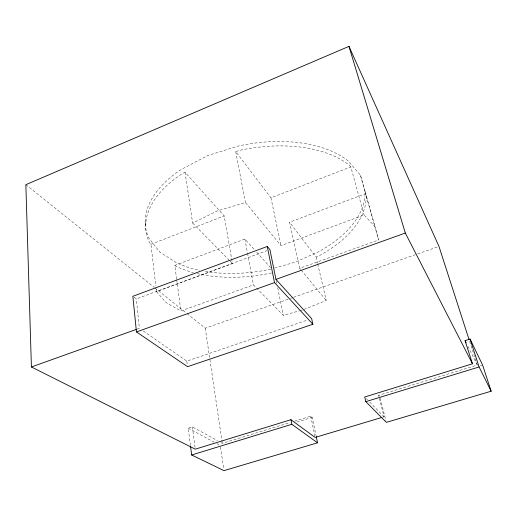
<?xml version="1.0" encoding="UTF-8"?>
<svg xmlns="http://www.w3.org/2000/svg" width="517" height="517" viewBox="0 0 517 517"><rect width="100%" height="100%" fill="white"/><g stroke="black" fill="none" stroke-linecap="round" stroke-linejoin="round"><path stroke-width="0.39" stroke-dasharray="2.58 1.94" d="M156.237 289.21L156.522 291.62L232.463 263.58L224.178 215.932L185.021 172.258L181.81 173.932A111.698 63.261 -11.1 0 0 149.568 242.583L150.919 244.289L155.856 286.004M185.021 172.258L192.647 223.04L217.121 211.001L245.446 202.502L281.028 245.646L364.065 214.988L374.928 226.601L378.664 239.953L299.711 268.304L289.559 222.239L365.629 193.623L366.165 195.536A111.698 63.261 -11.1 0 1 318.911 255.85L316.113 257.091L289.559 222.239M317.748 264.064L326.259 300.493L303.337 309.754M150.919 244.289L224.178 215.932M350.81 166.907L349.253 165.123A111.698 63.261 -11.1 0 0 239.507 150.389L235.707 151.565L270.953 197.824L350.81 166.907L364.065 214.988M176.614 278.999L174.804 265.408L244.896 239.041L254.597 249.86M134 297.172L136.32 298.904L266.901 250.68M156.522 291.62L166.112 302.607L180.872 310.969L253.427 284.919L283.277 315.318L299.479 310.827M137.089 329.122L139.37 328.308L136.32 298.904M187.012 313.586L205.268 328.185L289.766 298.626M290.528 298.361L292.809 297.559M293.572 297.294L416.896 254.151M417.658 253.886L438.209 246.693M143.325 331.042L186.799 361.112L307.835 319.913M190.443 445.531L188.227 428.186L192.363 426.88L217.444 440.658M220.933 442.578L222.323 443.34L289.998 422.557M294.612 421.142L310.762 416.185L312.255 417.361L316.1 435.876M382.535 417.258L384.066 416.799L378.631 395.343L477.275 365.054L469.61 341.33M296.932 422.059L312.255 417.361M480.338 365.842L482.639 365.138M274.533 268.071L295.388 262.1L318.007 252.031A111.362 63.585 -11.1 0 0 365.021 191.484L360.485 175.269L348.096 160.91A111.362 63.585 -11.1 0 0 238.641 145.949L207.731 155.559L181.157 169.498A111.362 63.585 -11.1 0 0 149.083 238.421L159.85 252.122L176.213 262.662A111.362 63.585 -11.1 0 0 199.782 270.372M300.248 310.614L302.568 309.967M188.227 428.186L214.025 442.151M216.81 443.657L219.602 445.169M174.804 265.408L176.749 266.656A111.698 63.261 -11.1 0 0 193.332 272.614M25.85 184.692L154.273 287.4M154.906 287.904L186.378 313.082M192.647 223.04L229.658 260.723M230.22 261.292L232.463 263.58M366.359 398.691L367.464 399.822M369.681 402.084L384.066 416.799M378.631 395.343L379.433 396.209M256.749 252.264L270.759 267.89M299.711 268.304L300.732 269.538M301.243 270.158L326.259 300.493M467.943 346.384L477.275 365.054M360.485 175.269L374.928 226.601M365.021 191.484L378.664 239.953M380.228 398.206L385.96 420.806M316.113 257.091L317.567 263.289M270.953 197.824L281.028 245.646M310.762 416.185L314.834 435.857M276.285 280.744L276.918 283.885M277.713 287.814L283.277 315.318M235.707 151.565L245.446 202.502M244.896 239.041L247.397 252.49M247.546 253.278L253.427 284.919M205.268 328.185L221.735 439.372M221.851 440.167L222.323 443.34M220.526 447.115L223.745 469.068M176.717 279.8L180.872 310.969M186.799 361.112L187.328 365.08M192.363 426.88L195.277 449.163M145.154 222.2L145.645 226.446M270.779 269.15A111.362 63.585 -11.1 0 1 203.588 271.108M271.535 272.95A111.698 63.261 -11.1 0 1 197.391 273.629"/><path stroke-width="0.78" d="M469.119 339.798L438.972 246.428L348.969 46.368L25.85 184.692L31.414 366.98L195.277 449.163L290.929 419.707L315.157 437.427L381.766 417.49M267.263 246.473L132.843 296.299L136.462 331.927L187.535 366.669L312.888 324.262L311.641 318.621L275.949 279.387L269.919 249.562L267.263 246.473L274.521 282.605L312.888 324.262M31.414 366.98L136.333 329.4M275.949 279.387L405.315 233.051L472.48 363.8L364.698 396.991L365.836 401.644L386.361 422.363L491.15 391.214L482.639 365.138L470.063 339.062L465.067 340.638L472.48 363.8M136.462 331.927L274.521 282.605M191.658 454.986L291.821 424.308L317.541 442.817L223.977 470.632L191.658 454.986L190.547 446.32M365.836 401.644L479.091 366.954L491.15 391.214M465.067 340.638L466.147 342.797M470.063 339.062L479.091 366.954M348.969 46.368L405.315 233.051M316.262 436.645L317.541 442.817M290.929 419.707L291.821 424.308"/></g></svg>
